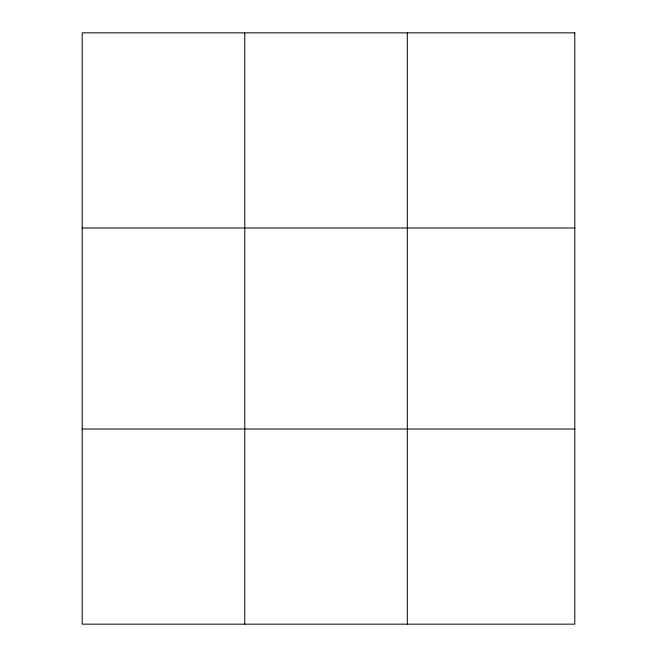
<?xml version="1.0" encoding="UTF-8"?>
<svg xmlns="http://www.w3.org/2000/svg" width="657" height="657" viewBox="0 0 657 657"><rect width="100%" height="100%" fill="white"/><g stroke="black" fill="none" stroke-linecap="round" stroke-linejoin="round"><path stroke-width="0.99" d="M244.757 624.15L244.757 32.85M407.315 624.15L407.315 32.85M82.207 227.979L574.793 227.979M82.207 429.021L574.793 429.021M574.793 32.85L574.793 624.15L82.207 624.15L82.207 32.85L574.793 32.85"/></g></svg>
